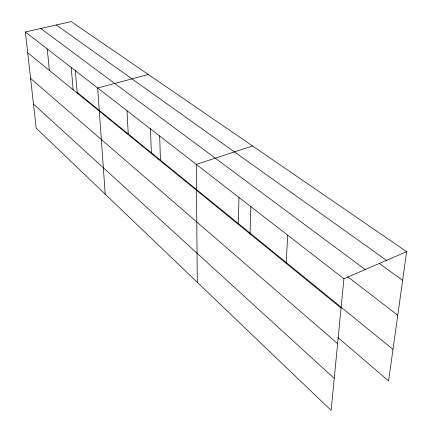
<?xml version="1.0" encoding="UTF-8"?>
<svg xmlns="http://www.w3.org/2000/svg" width="432" height="432" viewBox="0 0 432 432"><rect width="100%" height="100%" fill="white"/><g stroke="black" fill="none" stroke-linecap="round" stroke-linejoin="round"><path stroke-width="0.65" d="M238.405 224.397L238.95 197.424M250.047 234.457L250.846 206.426M286.151 263.299L287.696 235.186M25.358 31.963L343.915 278.743L331.128 410.4L36.202 128.169L25.358 31.963L71.221 21.6L406.642 251.645L388.584 380.938L337.862 337.538M343.915 278.743L406.642 251.645M252.569 145.973L196.279 164.371L197.311 282.339M148.354 74.504L97.686 87.998L105.214 194.206M56.338 24.964L386.51 260.339M379.285 263.45L402.635 280.33M40.743 28.485L365.191 269.546M347.722 276.777L397.759 315.23M77.177 92.453L392.99 349.396M27.697 52.731L341.069 308.043M30.596 78.43L337.613 343.618M33.485 104.063L334.238 378.373M47.228 48.908L49.383 70.4M71.226 67.5L73.154 89.764M75.281 69.898L77.29 93.771M127.003 110.705L128.277 134.671M150.422 128.363L151.357 152.804M159.667 136.01L160.477 160.909"/></g></svg>
